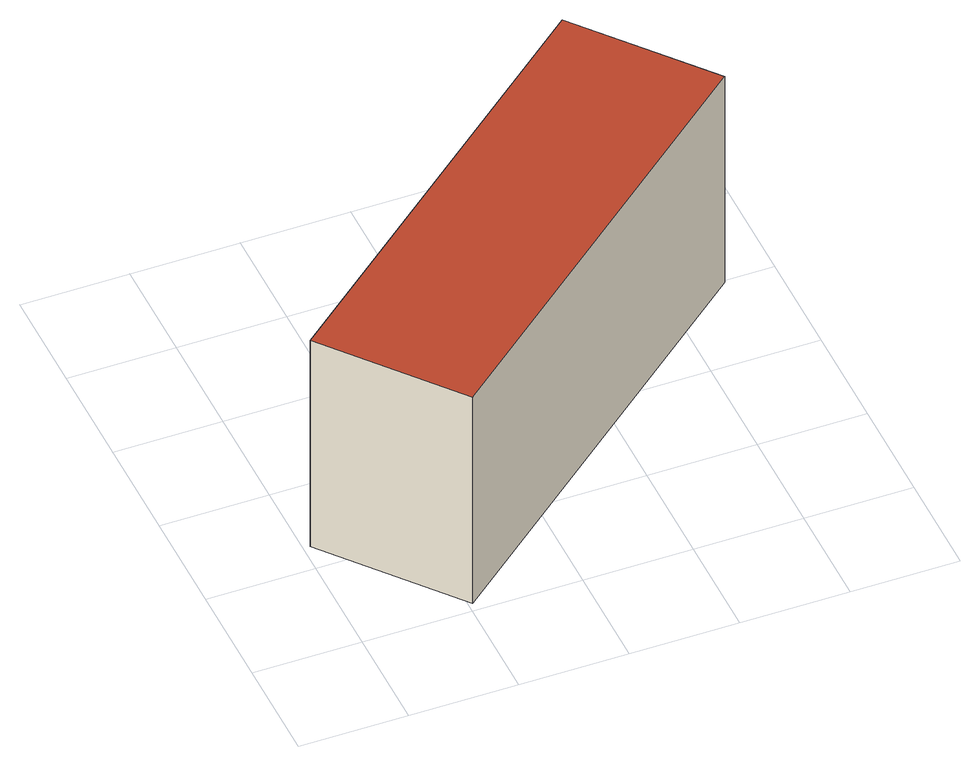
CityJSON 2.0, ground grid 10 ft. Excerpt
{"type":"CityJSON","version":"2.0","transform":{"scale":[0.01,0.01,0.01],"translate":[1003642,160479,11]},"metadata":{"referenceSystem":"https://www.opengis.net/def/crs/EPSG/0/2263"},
"CityObjects":{
"building1":{"type":"Building","attributes":{"name":"Bldg_2210012311","BIN":"3241509"},"geometry":[{"type":"MultiSurface","lod":"2","boundaries":[[[0,1,2,3]],[[4,5,6,7]],[[0,3,7,6]],[[1,0,6,5]],[[2,1,5,4]],[[3,2,4,7]]],"semantics":{"surfaces":[{"type":"RoofSurface","BIN":"3241509"},{"type":"GroundSurface"},{"type":"WallSurface"}],"values":[0,1,2,2,2,2]}}]}
},
"vertices":[
[3562,4160,2323],[63,1272,2323],[1039,90,2323],[4537,2978,2323],[1039,90,16],[63,1272,16],[3562,4160,16],[4537,2978,16]
]}
